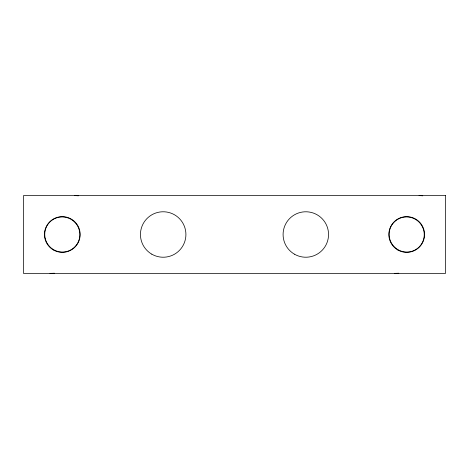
<?xml version="1.0" encoding="UTF-8"?>
<svg xmlns="http://www.w3.org/2000/svg" width="469" height="469" viewBox="0 0 469 469"><rect width="100%" height="100%" fill="white"/><g stroke="black" fill="none" stroke-linecap="round" stroke-linejoin="round"><path stroke-width="0.7" d="M54.404 273.222A17.664 1.829 -6 0 1 49.954 273.351M74.659 195.637A17.664 1.829 -6 0 1 78.364 195.825M398.797 273.222A17.664 1.829 -6 0 1 394.341 273.351M419.046 195.637A17.664 1.829 -6 0 1 422.751 195.825M445.55 195.632L23.45 195.632L23.45 273.368L445.55 273.368L445.55 195.632M151.815 254.186A22.729 22.729 0 0 0 185.912 234.5A22.729 22.729 0 0 0 151.815 214.814A22.729 22.729 0 0 0 151.815 254.186M294.444 254.18A22.729 22.729 0 0 0 328.546 234.512A22.729 22.729 0 0 0 294.462 214.814A22.729 22.729 0 0 0 294.444 254.18M53.378 249.965A17.857 17.857 0 0 0 80.164 234.5A17.857 17.857 0 0 0 53.378 219.035A17.857 17.857 0 0 0 53.378 249.965M397.765 249.965A17.857 17.857 0 0 0 424.551 234.5A17.857 17.857 0 0 0 397.765 219.035A17.857 17.857 0 0 0 397.765 249.965M389.739 238.973A17.634 17.494 45 0 0 419.157 246.964A17.634 17.494 45 0 0 411.166 217.546A17.634 17.494 45 0 0 389.739 238.973M45.352 238.973A17.634 17.494 45 0 0 74.764 246.964A17.634 17.494 45 0 0 66.774 217.546A17.634 17.494 45 0 0 45.352 238.973"/></g></svg>
